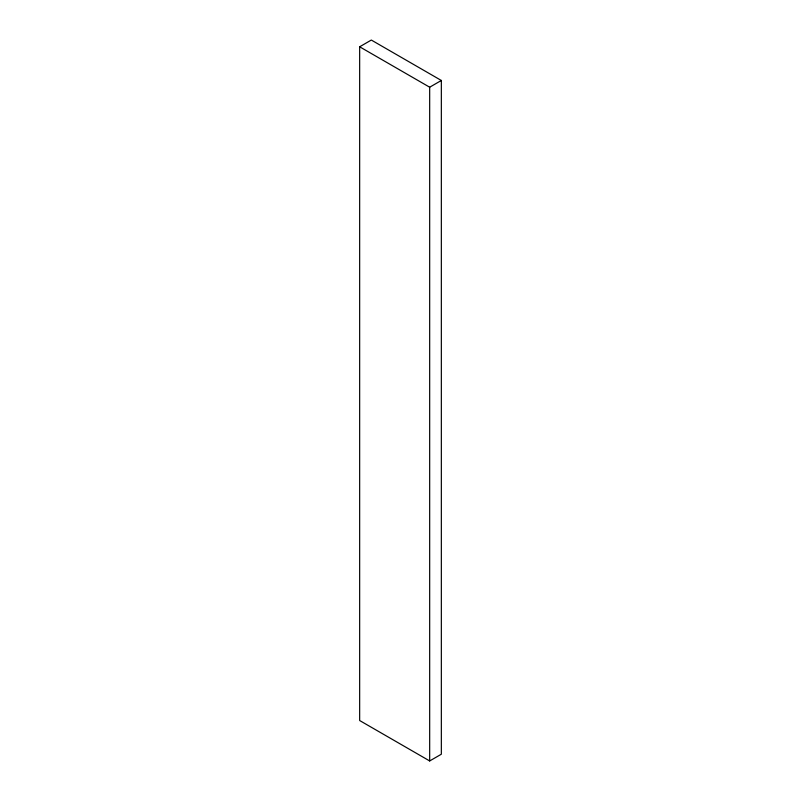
<?xml version="1.0" encoding="UTF-8"?>
<svg xmlns="http://www.w3.org/2000/svg" width="801" height="801" viewBox="0 0 801 801"><rect width="100%" height="100%" fill="white"/><g stroke="black" fill="none" stroke-linecap="round" stroke-linejoin="round"><path stroke-width="1.2" d="M359.659 46.788L371.324 40.05L441.341 80.47L441.341 754.212L429.676 760.95L359.659 720.53L359.659 46.788L429.676 87.209L441.341 80.47M429.676 87.209L429.676 760.95"/></g></svg>
